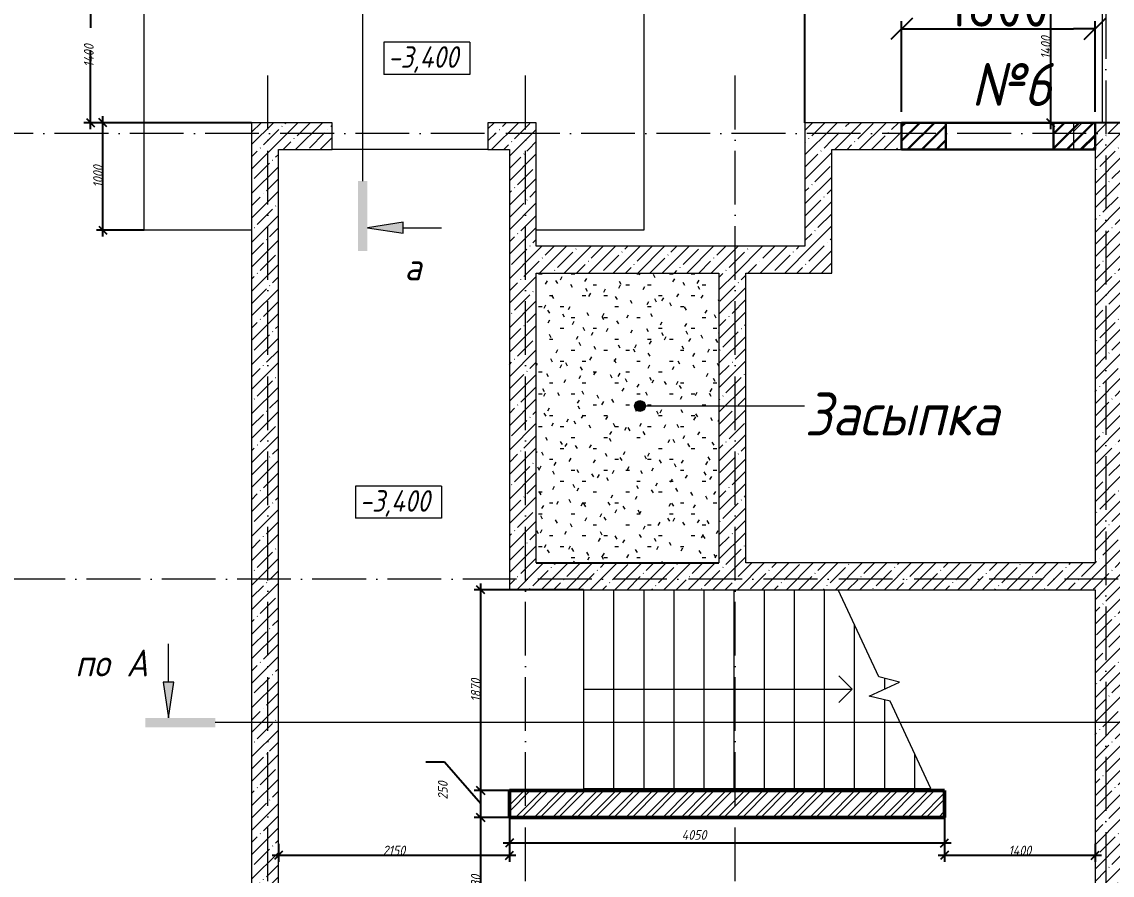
# Model space of a CAD drawing. Header units: millimetres. Extents: x -356862 to 418287, y 0 to 839748.
# Drawn here: x -271740 to -261591, y 458089 to 466036 of the extents above; entities that cross this region are included whole.
import ezdxf

# ---------------------------------------------------------------- set-up
doc = ezdxf.new("R2010")
doc.units = ezdxf.units.MM
doc.linetypes.add('200_ШТРИХ_ш1п0_6_', pattern=[160, 100, -60])
doc.linetypes.add('50_200_ШТРИХ_1Т_ш5_п1_п1_', pattern=[700, 500, -100, 0, -100])
for name, color, linetype, lineweight in [('0) Кирпич подвал', 20, 'Continuous', 30), ('A-____-____-DIMS', 7, 'Continuous', 9), ('A-____-NOTE-TEXT', 7, 'Continuous', 9), ('A-____-NOTE-TEXT-1', 7, 'Continuous', 5), ('A-DOOR-____-OTLN', 7, 'Continuous', 9), ('A-FLOR-____-MCUT', 7, 'Continuous', 25), ('A-FLOR-____-OTLN', 7, 'Continuous', 9), ('A-FLOR-____-PATT-1', 7, 'Continuous', 9), ('A-WALL-____-MCUT-1', 7, 'Continuous', 9), ('A-WALL-____-MCUT-2', 7, 'Continuous', 50), ('A-WALL-____-PATT-1', 7, 'Continuous', 9), ('G-____-____-DIMS', 7, 'Continuous', 9), ('G-____-____-TEXT', 7, 'Continuous', 9), ('S-GRID-____-OTLN-1', 7, '50_200_ШТРИХ_1Т_ш5_п1_п1_', 9), ('S-STRS-____-MBND', 7, 'Continuous', 9), ('S-STRS-____-OTLN-1', 7, 'Continuous', 9)]:
    doc.layers.add(name, color=color, linetype=linetype, lineweight=lineweight)
for name, color, linetype, lineweight, true_color in [('A-DETL-GENF-OTLN-4', 9, '200_ШТРИХ_ш1п0_6_', 9, 0x808080), ('A-DETL-GENF-OTLN-5', 7, 'Continuous', 5, 0xc0c0c0), ('A-DOOR-____-OTLN-1', 7, 'Continuous', 9, 0xffffff), ('A-WALL-____-PATT-2', 7, 'Continuous', 9, 0x787878)]:
    doc.layers.add(name, color=color, linetype=linetype, lineweight=lineweight, true_color=true_color)
doc.styles.add('ISOCPEUR_I', font='isocpeui.ttf', dxfattribs={"width": 0.9, "height": 2.5})
doc.styles.add('ISOCPEUR_I_2', font='isocpeui.ttf', dxfattribs={"width": 0.85, "height": 2.3})
doc.styles.add('ISOCPEUR_I_7', font='isocpeui.ttf', dxfattribs={"width": 0.9, "height": 90})
doc.styles.add('СПДС', font='isocpeur.ttf', dxfattribs={"width": 0.9})
doc.dimstyles.new('ISO-1_8_0_9К_СРЕДНИЙ_Кладочные', dxfattribs={"dimscale": 304.8, "dimtxt": 89.638306, "dimasz": 0.246063, "dimexe": 0.19685, "dimexo": 0, "dimgap": 0, "dimtad": 1, "dimdec": 3, "dimrnd": 0.001, "dimdsep": 46, "dimtxsty": 'ISOCPEUR_I_7', "dimblk1": 'OBLIQUE', "dimblk2": 'OBLIQUE', "dimsah": 1, "dimcen": 0.09, "dimdle": 0.19685, "dimazin": 0, "dimtfac": 1, "dimtdec": 4, "dimtix": 1, "dimtmove": 2, "dimatfit": 3, "dimfxl": 1, "dimtvp": 1, "dimtolj": 1, "dimtzin": 0, "dimarcsym": 2})
doc.dimstyles.new('ISO-1_8_0_9К_СРЕДНИЙ_Кладочные_1', dxfattribs={"dimscale": 304.8, "dimtxt": 89.638306, "dimasz": 0.246063, "dimexe": 0.19685, "dimexo": 0, "dimgap": 0, "dimtad": 1, "dimdec": 3, "dimrnd": 0.001, "dimdsep": 46, "dimtxsty": 'ISOCPEUR_I_7', "dimblk1": 'OBLIQUE', "dimblk2": 'OBLIQUE', "dimsah": 1, "dimcen": 0.09, "dimdle": 0.19685, "dimazin": 0, "dimtfac": 1, "dimtdec": 4, "dimtix": 1, "dimtmove": 0, "dimatfit": 3, "dimfxl": 1, "dimtvp": 1, "dimtolj": 1, "dimtzin": 0, "dimarcsym": 2})
doc.dimstyles.new('ISO-1_8_0_9К_СРЕДНИЙ_Кладочные_2', dxfattribs={"dimscale": 304.8, "dimtxt": 89.638306, "dimasz": 0.246063, "dimexe": 0.19685, "dimexo": 0, "dimgap": 0, "dimtad": 1, "dimdec": 3, "dimrnd": 0.001, "dimdsep": 46, "dimtxsty": 'ISOCPEUR_I_7', "dimblk1": 'OBLIQUE', "dimblk2": 'OBLIQUE', "dimsah": 1, "dimcen": 0.09, "dimdle": 0.19685, "dimazin": 0, "dimtfac": 1, "dimtdec": 4, "dimtix": 1, "dimtmove": 1, "dimatfit": 3, "dimfxl": 1, "dimtvp": 1, "dimtolj": 1, "dimtzin": 0, "dimarcsym": 2})
doc.dimstyles.new('Размера А3', dxfattribs={"dimtxt": 200, "dimasz": 100, "dimexe": 70, "dimexo": 100, "dimgap": 20, "dimtad": 1, "dimdec": 0, "dimrnd": 10, "dimzin": 0, "dimdsep": 46, "dimtxsty": 'СПДС', "dimblk": 'ARROWHEAD_6', "dimcen": 1, "dimclrd": 256, "dimclre": 256, "dimclrt": 256, "dimazin": 0, "dimtfac": 1, "dimtdec": 0, "dimtmove": 2, "dimatfit": 3, "dimfxl": 1, "dimtolj": 1, "dimtzin": 0, "dimarcsym": 0})
pattern_1 = [(45, (-350751.34, 459015.94), (-114.04925, 114.04925), []), (45, (-350637.3, 459015.94), (-114.04925, 114.04925), [201.612, -40.322, 3.353, -36.97])]

# ---------------------------------------------------------------- blocks, each defined once
blk = doc.blocks.new('Проем_Дверь_Прямоугольный - 1600х2200h_проемы без заполнения-26839830-АР1_Кладочный план подвала в осях 1-64_А-ГГ')
at = {"layer": 'A-DOOR-____-OTLN-1'}
for p, q in [((800, 125), (-800, 125)), ((800, -125), (-800, -125))]:
    blk.add_line(p, q, dxfattribs=at)
blk = doc.blocks.new('DET_L_Имитация разреза_ISO2-5 - Вправо-27489996-АР1_Кладочный план подвала в осях 1-64_А-ГГ')
at = {"layer": 'A-DETL-GENF-OTLN-5'}
blk.add_line((143, 0), (3897, 0), dxfattribs=at)
blk = doc.blocks.new('DET_L_Имитация разреза_ISO2-5 - Низ-28995336-АР1_Кладочный план подвала в осях 1-64_А-ГГ')
at = {"layer": 'A-DETL-GENF-OTLN-5'}
blk.add_line((143, 0), (8957, 0), dxfattribs=at)
blk = doc.blocks.new('Высотные отметки - 9_5х3_5_h_-17668430-АР1_Кладочный план подвала в осях 1-64_А-ГГ')
at = {"layer": 'G-____-____-DIMS'}
for p, q in [((-4, 3), (-4, 0)), ((4, 3), (-4, 3)), ((4, 3), (4, 0)), ((4, 0), (-4, 0))]:
    blk.add_line(p, q, dxfattribs=at)
blk = doc.blocks.new('_Oblique')
at = {"color": 0, "linetype": 'ByBlock', "lineweight": -2}
blk.add_line((-0.5, -0.5), (0.5, 0.5), dxfattribs=at)
blk = doc.blocks.new('*D8250')
at = {"layer": 'A-____-____-DIMS', "color": 0, "lineweight": -2, "transparency": 16777216}
for p, q in [((-266011, 467847), (-264391, 467847)), ((-265951, 467497), (-265951, 467907)), ((-264451, 465097), (-264451, 467907))]:
    blk.add_line(p, q, dxfattribs=at)
at = {"layer": 'Defpoints', "color": 0, "transparency": 16777216}
for p in [(-264451, 467847), (-265951, 467497), (-264451, 465097)]:
    blk.add_point(p, dxfattribs=at)
at = {"layer": 'A-____-____-DIMS', "color": 0, "lineweight": -2, "transparency": 16777216, "xscale": 75, "yscale": 75, "zscale": 75, "rotation": 180}
blk.add_blockref('_Oblique', (-265951, 467847), dxfattribs=at)
at = {"layer": 'A-____-____-DIMS', "color": 0, "lineweight": -2, "transparency": 16777216, "xscale": 75, "yscale": 75, "zscale": 75}
blk.add_blockref('_Oblique', (-264451, 467847), dxfattribs=at)
at = {"layer": 'A-____-____-DIMS', "color": 0, "transparency": 16777216, "insert": (-265201, 467892), "char_height": 90, "width": 504.73, "attachment_point": 5, "style": 'ISOCPEUR_I_7'}
blk.add_mtext('\\A1;1500', dxfattribs=at)
blk = doc.blocks.new('*D8251')
at = {"layer": 'A-____-____-DIMS', "color": 0, "lineweight": -2, "transparency": 16777216}
for p, q in [((-264511, 467847), (-261621, 467847)), ((-264451, 465097), (-264451, 467907)), ((-261681, 467497), (-261681, 467907))]:
    blk.add_line(p, q, dxfattribs=at)
at = {"layer": 'Defpoints', "color": 0, "transparency": 16777216}
for p in [(-261681, 467847), (-261681, 467497), (-264451, 465097)]:
    blk.add_point(p, dxfattribs=at)
at = {"layer": 'A-____-____-DIMS', "color": 0, "lineweight": -2, "transparency": 16777216, "xscale": 75, "yscale": 75, "zscale": 75, "rotation": 180}
blk.add_blockref('_Oblique', (-264451, 467847), dxfattribs=at)
at = {"layer": 'A-____-____-DIMS', "color": 0, "lineweight": -2, "transparency": 16777216, "xscale": 75, "yscale": 75, "zscale": 75}
blk.add_blockref('_Oblique', (-261681, 467847), dxfattribs=at)
at = {"layer": 'A-____-____-DIMS', "color": 0, "transparency": 16777216, "insert": (-263066, 467892), "char_height": 90, "width": 546.1, "attachment_point": 5, "style": 'ISOCPEUR_I_7'}
blk.add_mtext('\\A1;2770', dxfattribs=at)
blk = doc.blocks.new('*D8256')
at = {"layer": 'A-____-____-DIMS', "color": 0, "lineweight": -2, "transparency": 16777216}
for p, q in [((-270986, 464037), (-270986, 465157)), ((-269601, 465097), (-271046, 465097)), ((-270601, 464097), (-271046, 464097))]:
    blk.add_line(p, q, dxfattribs=at)
at = {"layer": 'Defpoints', "color": 0, "transparency": 16777216}
for p in [(-270986, 465097), (-269601, 465097), (-270601, 464097)]:
    blk.add_point(p, dxfattribs=at)
at = {"layer": 'A-____-____-DIMS', "color": 0, "lineweight": -2, "transparency": 16777216, "xscale": 75, "yscale": 75, "zscale": 75}
for p, rotation in [((-270986, 465097), 90), ((-270986, 464097), 270)]:
    blk.add_blockref('_Oblique', p, dxfattribs=dict(at, rotation=rotation))
at = {"layer": 'A-____-____-DIMS', "color": 0, "transparency": 16777216, "insert": (-271031, 464597), "char_height": 90, "width": 504.73, "attachment_point": 5, "rotation": 90, "style": 'ISOCPEUR_I_7'}
blk.add_mtext('\\A1;1000', dxfattribs=at)
blk = doc.blocks.new('*D8257')
at = {"layer": 'A-____-____-DIMS', "color": 0, "lineweight": -2, "transparency": 16777216}
for p, q in [((-271101, 466557), (-271101, 465980)), ((-269601, 466497), (-271161, 466497)), ((-271101, 465037), (-271101, 465772)), ((-269601, 465097), (-271161, 465097))]:
    blk.add_line(p, q, dxfattribs=at)
at = {"layer": 'Defpoints', "color": 0, "transparency": 16777216}
for p in [(-271101, 466497), (-269601, 466497), (-269601, 465097)]:
    blk.add_point(p, dxfattribs=at)
at = {"layer": 'A-____-____-DIMS', "color": 0, "lineweight": -2, "transparency": 16777216, "xscale": 75, "yscale": 75, "zscale": 75}
for p, rotation in [((-271101, 466497), 90), ((-271101, 465097), 270)]:
    blk.add_blockref('_Oblique', p, dxfattribs=dict(at, rotation=rotation))
at = {"layer": 'A-____-____-DIMS', "color": 0, "transparency": 16777216, "insert": (-271161, 465615), "char_height": 90, "width": 521.28, "attachment_point": 1, "rotation": 90, "line_spacing_factor": 1.149209, "style": 'ISOCPEUR_I_7'}
blk.add_mtext('\\A1;1400', dxfattribs=at)
blk = doc.blocks.new('*D8260')
at = {"layer": 'A-____-____-DIMS', "color": 0, "lineweight": -2, "transparency": 16777216}
for p, q in [((-262165, 466557), (-262165, 465037)), ((-260681, 466497), (-262225, 466497)), ((-261501, 465097), (-262225, 465097))]:
    blk.add_line(p, q, dxfattribs=at)
at = {"layer": 'Defpoints', "color": 0, "transparency": 16777216}
for p in [(-260681, 466497), (-262165, 465097), (-261501, 465097)]:
    blk.add_point(p, dxfattribs=at)
at = {"layer": 'A-____-____-DIMS', "color": 0, "lineweight": -2, "transparency": 16777216, "xscale": 75, "yscale": 75, "zscale": 75}
for p, rotation in [((-262165, 466497), 90), ((-262165, 465097), 270)]:
    blk.add_blockref('_Oblique', p, dxfattribs=dict(at, rotation=rotation))
at = {"layer": 'A-____-____-DIMS', "color": 0, "transparency": 16777216, "insert": (-262210, 465797), "char_height": 90, "width": 521.28, "attachment_point": 5, "rotation": 90, "style": 'ISOCPEUR_I_7'}
blk.add_mtext('\\A1;1400', dxfattribs=at)
blk = doc.blocks.new('*D8157')
at = {"layer": 'A-____-____-DIMS', "color": 0, "lineweight": -2, "transparency": 16777216}
for p, q in [((-267201, 458627), (-267201, 458214)), ((-269351, 458380), (-269351, 458214)), ((-269411, 458274), (-267141, 458274))]:
    blk.add_line(p, q, dxfattribs=at)
at = {"layer": 'Defpoints', "color": 0, "transparency": 16777216}
for p in [(-267201, 458627), (-269351, 458380), (-267201, 458274)]:
    blk.add_point(p, dxfattribs=at)
at = {"layer": 'A-____-____-DIMS', "color": 0, "lineweight": -2, "transparency": 16777216, "xscale": 75, "yscale": 75, "zscale": 75, "rotation": 180}
blk.add_blockref('_Oblique', (-269351, 458274), dxfattribs=at)
at = {"layer": 'A-____-____-DIMS', "color": 0, "lineweight": -2, "transparency": 16777216, "xscale": 75, "yscale": 75, "zscale": 75}
blk.add_blockref('_Oblique', (-267201, 458274), dxfattribs=at)
at = {"layer": 'A-____-____-DIMS', "color": 0, "transparency": 16777216, "insert": (-268276, 458319), "char_height": 90, "width": 504.73, "attachment_point": 5, "style": 'ISOCPEUR_I_7'}
blk.add_mtext('\\A1;2150', dxfattribs=at)
blk = doc.blocks.new('*D8158')
at = {"layer": 'A-____-____-DIMS', "color": 0, "lineweight": -2, "transparency": 16777216}
for p, q in [((-267201, 458627), (-267201, 458329)), ((-263151, 458627), (-263151, 458329)), ((-267261, 458389), (-263091, 458389))]:
    blk.add_line(p, q, dxfattribs=at)
at = {"layer": 'Defpoints', "color": 0, "transparency": 16777216}
for p in [(-267201, 458627), (-263151, 458627), (-263151, 458389)]:
    blk.add_point(p, dxfattribs=at)
at = {"layer": 'A-____-____-DIMS', "color": 0, "lineweight": -2, "transparency": 16777216, "xscale": 75, "yscale": 75, "zscale": 75, "rotation": 180}
blk.add_blockref('_Oblique', (-267201, 458389), dxfattribs=at)
at = {"layer": 'A-____-____-DIMS', "color": 0, "lineweight": -2, "transparency": 16777216, "xscale": 75, "yscale": 75, "zscale": 75}
blk.add_blockref('_Oblique', (-263151, 458389), dxfattribs=at)
at = {"layer": 'A-____-____-DIMS', "color": 0, "transparency": 16777216, "insert": (-265598, 458509), "char_height": 90, "width": 562.65, "attachment_point": 1, "line_spacing_factor": 1.149209, "style": 'ISOCPEUR_I_7'}
blk.add_mtext('\\A1;4050', dxfattribs=at)
blk = doc.blocks.new('*D8159')
at = {"layer": 'A-____-____-DIMS', "color": 0, "lineweight": -2, "transparency": 16777216}
for p, q in [((-263151, 458627), (-263151, 458214)), ((-261751, 458380), (-261751, 458214)), ((-263211, 458274), (-261691, 458274))]:
    blk.add_line(p, q, dxfattribs=at)
at = {"layer": 'Defpoints', "color": 0, "transparency": 16777216}
for p in [(-263151, 458627), (-261751, 458380), (-261751, 458274)]:
    blk.add_point(p, dxfattribs=at)
at = {"layer": 'A-____-____-DIMS', "color": 0, "lineweight": -2, "transparency": 16777216, "xscale": 75, "yscale": 75, "zscale": 75, "rotation": 180}
blk.add_blockref('_Oblique', (-263151, 458274), dxfattribs=at)
at = {"layer": 'A-____-____-DIMS', "color": 0, "lineweight": -2, "transparency": 16777216, "xscale": 75, "yscale": 75, "zscale": 75}
blk.add_blockref('_Oblique', (-261751, 458274), dxfattribs=at)
at = {"layer": 'A-____-____-DIMS', "color": 0, "transparency": 16777216, "insert": (-262451, 458319), "char_height": 90, "width": 521.28, "attachment_point": 5, "style": 'ISOCPEUR_I_7'}
blk.add_mtext('\\A1;1400', dxfattribs=at)
blk = doc.blocks.new('*D8160')
at = {"layer": 'A-____-____-DIMS', "color": 0, "lineweight": -2, "transparency": 16777216}
for p, q in [((-267201, 458627), (-267529, 458627)), ((-267469, 457287), (-267469, 458687)), ((-267576, 457347), (-267409, 457347))]:
    blk.add_line(p, q, dxfattribs=at)
at = {"layer": 'Defpoints', "color": 0, "transparency": 16777216}
for p in [(-267469, 458627), (-267201, 458627), (-267576, 457347)]:
    blk.add_point(p, dxfattribs=at)
at = {"layer": 'A-____-____-DIMS', "color": 0, "lineweight": -2, "transparency": 16777216, "xscale": 75, "yscale": 75, "zscale": 75}
for p, rotation in [((-267469, 458627), 90), ((-267469, 457347), 270)]:
    blk.add_blockref('_Oblique', p, dxfattribs=dict(at, rotation=rotation))
at = {"layer": 'A-____-____-DIMS', "color": 0, "transparency": 16777216, "insert": (-267514, 457987), "char_height": 90, "width": 504.73, "attachment_point": 5, "rotation": 90, "style": 'ISOCPEUR_I_7'}
blk.add_mtext('\\A1;1280', dxfattribs=at)
blk = doc.blocks.new('*D8161')
at = {"layer": 'A-____-____-DIMS', "color": 0, "lineweight": -2, "transparency": 16777216}
for p, q in [((-267806, 459143), (-267978, 459143)), ((-267469, 458752), (-267806, 459143)), ((-267469, 458567), (-267469, 458937)), ((-267201, 458877), (-267529, 458877)), ((-267201, 458627), (-267529, 458627))]:
    blk.add_line(p, q, dxfattribs=at)
at = {"layer": 'Defpoints', "color": 0, "transparency": 16777216}
for p in [(-267469, 458877), (-267201, 458877), (-267201, 458627)]:
    blk.add_point(p, dxfattribs=at)
at = {"layer": 'A-____-____-DIMS', "color": 0, "lineweight": -2, "transparency": 16777216, "xscale": 75, "yscale": 75, "zscale": 75}
for p, rotation in [((-267469, 458877), 90), ((-267469, 458627), 270)]:
    blk.add_blockref('_Oblique', p, dxfattribs=dict(at, rotation=rotation))
at = {"layer": 'A-____-____-DIMS', "color": 0, "transparency": 16777216, "insert": (-267866, 458793), "char_height": 90, "width": 409.58, "attachment_point": 1, "rotation": 90, "line_spacing_factor": 1.149209, "style": 'ISOCPEUR_I_7'}
blk.add_mtext('\\A1;250', dxfattribs=at)
blk = doc.blocks.new('*D8162')
at = {"layer": 'A-____-____-DIMS', "color": 0, "lineweight": -2, "transparency": 16777216}
for p, q in [((-266511, 460747), (-267529, 460747)), ((-267469, 458817), (-267469, 460807)), ((-267201, 458877), (-267529, 458877))]:
    blk.add_line(p, q, dxfattribs=at)
at = {"layer": 'Defpoints', "color": 0, "transparency": 16777216}
for p in [(-267469, 460747), (-266511, 460747), (-267201, 458877)]:
    blk.add_point(p, dxfattribs=at)
at = {"layer": 'A-____-____-DIMS', "color": 0, "lineweight": -2, "transparency": 16777216, "xscale": 75, "yscale": 75, "zscale": 75}
for p, rotation in [((-267469, 460747), 90), ((-267469, 458877), 270)]:
    blk.add_blockref('_Oblique', p, dxfattribs=dict(at, rotation=rotation))
at = {"layer": 'A-____-____-DIMS', "color": 0, "transparency": 16777216, "insert": (-267515, 459812), "char_height": 90, "width": 504.73, "attachment_point": 5, "rotation": 90, "style": 'ISOCPEUR_I_7'}
blk.add_mtext('\\A1;1870', dxfattribs=at)
blk = doc.blocks.new('ARROWHEAD_6')
at = {"color": 0, "linetype": 'Continuous'}
for p, q in [((0, 0), (-1, 0)), ((-0.5, -0.5), (0.5, 0.5))]:
    blk.add_line(p, q, dxfattribs=at)
blk = doc.blocks.new('*D8505')
at = {"lineweight": -2, "transparency": 16777216}
for p, q in [((-263551, 465197), (-263551, 466041)), ((-261751, 465197), (-261751, 466041)), ((-263351, 465971), (-261951, 465971))]:
    blk.add_line(p, q, dxfattribs=at)
at = {"layer": 'Defpoints', "color": 0, "transparency": 16777216}
for p in [(-261751, 465971), (-263551, 465097), (-261751, 465097)]:
    blk.add_point(p, dxfattribs=at)
at = {"lineweight": -2, "transparency": 16777216, "xscale": 200, "yscale": 200, "zscale": 200, "rotation": 180}
blk.add_blockref('ARROWHEAD_6', (-263551, 465971), dxfattribs=at)
at = {"lineweight": -2, "transparency": 16777216, "xscale": 200, "yscale": 200, "zscale": 200}
blk.add_blockref('ARROWHEAD_6', (-261751, 465971), dxfattribs=at)
at = {"lineweight": 25, "transparency": 16777216, "insert": (-262651, 466191), "char_height": 400, "attachment_point": 5, "style": 'СПДС'}
blk.add_mtext('\\A1;1800', dxfattribs=at)

msp = doc.modelspace()

# ---------------------------------------------------------------- hatches: boundary and pattern name
at = {"layer": '0) Кирпич подвал', "lineweight": 30}
h = msp.add_hatch(dxfattribs=at)
h.set_pattern_fill('ANSI31', color=256, scale=30)
h.paths.add_polyline_path([(-263138.6154, 465096.983), (-263551.3432, 465096.983), (-263551.3432, 464846.983), (-263138.6154, 464846.983)])
h = msp.add_hatch(dxfattribs=at)
h.set_pattern_fill('ANSI31', color=256, scale=30)
h.paths.add_polyline_path([(-261751.3432, 465096.983), (-262138.6154, 465096.983), (-262138.6154, 464846.983), (-261751.3432, 464846.983)])
at = {"layer": 'A-____-NOTE-TEXT-1'}
for points in [[(-268522.5476, 463903.2689), (-268522.5476, 464553.2689), (-268609.2842, 464553.2689), (-268609.2842, 463903.2689)], [(-268188.9062, 464069.1169), (-268188.9062, 464169.1169), (-268522.5476, 464119.1169)], [(-270373.3753, 459553.2437), (-270323.3753, 459886.8852), (-270423.3753, 459886.8852), (-270402.9768, 459750.7694)], [(-269939.2234, 459466.5072), (-269939.2234, 459553.2437), (-270589.2234, 459553.2437), (-270589.2234, 459466.5072), (-270323.3753, 459466.5072)]]:
    msp.add_hatch(color=256, dxfattribs=at).paths.add_polyline_path(points, flags=0)
at = {"layer": 'A-FLOR-____-PATT-1'}
h = msp.add_hatch(dxfattribs=at)
h.set_pattern_fill('FP_166', color=256, style=0, pattern_type=2)
h.set_pattern_definition([(0, (-350751.34, 459015.94), (406.4, 101.6), [33.528, -271.272, 33.528, -271.272, -1625.6]), (0, (-350751.34, 459015.94), (406.4, 101.6), [-609.6, 33.528, -576.072, 33.528, -271.272, -711.2]), (0, (-350751.34, 459015.94), (406.4, 101.6), [-1524, 33.528, -169.672, 33.528, -474.472]), (120, (-350598.94, 459066.74), (-291.18818, 301.15272), [33.528, -271.272, 33.528, -271.272, -1625.6]), (120, (-350598.94, 459066.74), (-291.18818, 301.15272), [-609.6, 33.528, -576.072, 33.528, -271.272, -711.2]), (120, (-350598.94, 459066.74), (-291.18818, 301.15272), [-1524, 33.528, -169.672, 33.528, -474.472]), (240, (-350548.14, 459269.94), (-115.21182, -402.75272), [33.528, -271.272, 33.528, -271.272, -1625.6]), (240, (-350548.14, 459269.94), (-115.21182, -402.75272), [-609.6, 33.528, -576.072, 33.528, -271.272, -711.2]), (240, (-350548.14, 459269.94), (-115.21182, -402.75272), [-1524, 33.528, -169.672, 33.528, -474.472])])
h.paths.add_polyline_path([(-266951.3432, 460997.3304), (-265251.3432, 460997.3304), (-265251.3432, 463696.983), (-266951.3432, 463696.983)], flags=0)
at = {"layer": 'A-WALL-____-PATT-1'}
h = msp.add_hatch(dxfattribs=at)
h.set_pattern_fill('FP_1', color=256, style=0, pattern_type=2)
h.set_pattern_definition(pattern_1)
h.paths.add_polyline_path([(-269601.3432, 457596.983), (-269351.3432, 457596.983), (-269351.3432, 465096.983), (-269601.3432, 465096.983), (-269601.3432, 459750.7694)], flags=0)
h = msp.add_hatch(dxfattribs=at)
h.set_pattern_fill('FP_1', color=256, style=0, pattern_type=2)
h.set_pattern_definition(pattern_1)
h.paths.add_polyline_path([(-266951.3432, 464846.983), (-266951.3432, 465096.983), (-267401.3432, 465096.983), (-267401.3432, 464846.983), (-267201.3432, 464846.983)], flags=0)
h.paths.add_polyline_path([(-269351.3432, 464846.983), (-268851.3432, 464846.983), (-268851.3432, 465096.983), (-269351.3432, 465096.983)], flags=0)
h = msp.add_hatch(dxfattribs=at)
h.set_pattern_fill('FP_1', color=256, style=0, pattern_type=2)
h.set_pattern_definition(pattern_1)
h.paths.add_polyline_path([(-264201.3432, 463946.983), (-264201.3432, 465096.983), (-264451.3432, 465096.983), (-264451.3432, 463946.983)], flags=0)
h = msp.add_hatch(dxfattribs=at)
h.set_pattern_fill('FP_1', color=256, style=0, pattern_type=2)
h.set_pattern_definition(pattern_1)
h.paths.add_polyline_path([(-261751.3432, 464846.983), (-261751.3432, 465096.983), (-261951.3432, 465096.983), (-261951.3432, 464846.983)], flags=0)
h.paths.add_polyline_path([(-263551.3432, 464846.983), (-263551.3432, 465096.983), (-264201.3432, 465096.983), (-264201.3432, 464846.983)], flags=0)
h = msp.add_hatch(dxfattribs=at)
h.set_pattern_fill('FP_1', color=256, style=0, pattern_type=2)
h.set_pattern_definition(pattern_1)
h.paths.add_polyline_path([(-261501.3432, 460746.983), (-261501.3432, 465096.983), (-261751.3432, 465096.983), (-261751.3432, 460746.983)], flags=0)
h = msp.add_hatch(dxfattribs=at)
h.set_pattern_fill('FP_1', color=256, style=0, pattern_type=2)
h.set_pattern_definition(pattern_1)
h.paths.add_polyline_path([(-266951.3432, 460746.983), (-266951.3432, 464846.983), (-267201.3432, 464846.983), (-267201.3432, 460746.983)], flags=0)
h = msp.add_hatch(dxfattribs=at)
h.set_pattern_fill('FP_1', color=256, style=0, pattern_type=2)
h.set_pattern_definition(pattern_1)
h.paths.add_polyline_path([(-264201.3432, 463696.983), (-264201.3432, 463946.983), (-266951.3432, 463946.983), (-266951.3432, 463696.983), (-265001.3432, 463696.983)], flags=0)
h = msp.add_hatch(dxfattribs=at)
h.set_pattern_fill('FP_1', color=256, style=0, pattern_type=2)
h.set_pattern_definition(pattern_1)
h.paths.add_polyline_path([(-265001.3432, 460996.983), (-265001.3432, 463696.983), (-265251.3432, 463696.983), (-265251.3432, 460996.983)], flags=0)
h = msp.add_hatch(dxfattribs=at)
h.set_pattern_fill('FP_1', color=256, style=0, pattern_type=2)
h.set_pattern_definition(pattern_1)
h.paths.add_polyline_path([(-261751.3432, 460746.983), (-261751.3432, 460996.983), (-266951.3432, 460996.983), (-266951.3432, 460746.983), (-262391.5497, 460746.983)], flags=0)
h = msp.add_hatch(dxfattribs=at)
h.set_pattern_fill('FP_1', color=256, style=0, pattern_type=2)
h.set_pattern_definition(pattern_1)
h.paths.add_polyline_path([(-261501.3432, 457596.983), (-261501.3432, 460746.983), (-261751.3432, 460746.983), (-261751.3432, 457596.983)], flags=0)
at = {"layer": 'A-WALL-____-PATT-2'}
h = msp.add_hatch(dxfattribs=at)
h.set_pattern_fill('FP_5', color=256, style=0, pattern_type=2)
h.set_pattern_definition([(45, (-350751.34, 459015.94), (-85.53659, 85.53659), []), (45, (-350694.32, 459015.94), (-85.53659, 85.53659), [])])
h.paths.add_polyline_path([(-263151.3432, 458626.983), (-263151.3432, 458876.983), (-267201.3432, 458876.983), (-267201.3432, 458626.983), (-265926.5562, 458626.983)], flags=0)
at = {"layer": 'G-____-____-TEXT'}
h = msp.add_hatch(color=256, dxfattribs=at)
edge = h.paths.add_edge_path(flags=0)
edge.add_arc((-265986.4225, 462458.7836), 50, 0, 360)

# ---------------------------------------------------------------- linework, layer by layer
at = {"layer": '0) Кирпич подвал', "lineweight": 30}
for points in [[(-261751.3432, 465096.983), (-263551.3432, 465096.983), (-263551.3432, 464846.983), (-261751.3432, 464846.983)], [(-262138.6154, 465096.983), (-263138.6154, 465096.983), (-263138.6154, 464846.983), (-262138.6154, 464846.983)]]:
    msp.add_lwpolyline(points, close=True, dxfattribs=at)
at = {"layer": 'A-____-NOTE-TEXT'}
for p, q in [((-268188.9062, 464169.1169), (-268522.5476, 464119.1169)), ((-268522.5476, 464119.1169), (-268188.9062, 464069.1169)), ((-268188.9062, 464069.1169), (-268188.9062, 464169.1169)), ((-268188.9062, 464119.1169), (-267832.6562, 464119.1169)), ((-270373.3753, 459886.8852), (-270373.3753, 460243.1352)), ((-270323.3753, 459886.8852), (-270423.3753, 459886.8852)), ((-270423.3753, 459886.8852), (-270373.3753, 459553.2437)), ((-270373.3753, 459553.2437), (-270323.3753, 459886.8852))]:
    msp.add_line(p, q, dxfattribs=at)
at = {"layer": 'A-FLOR-____-MCUT'}
msp.add_line((-266951.3432, 460997.3304), (-265251.3432, 460997.3304), dxfattribs=at)
at = {"layer": 'A-FLOR-____-OTLN'}
for p, q in [((-270601.3432, 464096.983), (-270601.3432, 467496.983)), ((-265951.3432, 467496.983), (-265951.3432, 464096.983)), ((-261681.3432, 465096.983), (-261681.3432, 467496.983)), ((-267401.3432, 464846.983), (-268851.3432, 464846.983)), ((-267401.3432, 464846.983), (-268851.3432, 464846.983)), ((-269601.3432, 464096.983), (-270601.3432, 464096.983)), ((-265951.3432, 464096.983), (-266951.3432, 464096.983))]:
    msp.add_line(p, q, dxfattribs=at)
at = {"layer": 'A-WALL-____-MCUT-1'}
for p, q in [((-269601.3432, 465096.983), (-269601.3432, 457596.983)), ((-268851.3432, 465096.983), (-269601.3432, 465096.983)), ((-268851.3432, 464846.983), (-268851.3432, 465096.983)), ((-266951.3432, 465096.983), (-267401.3432, 465096.983)), ((-267401.3432, 465096.983), (-267401.3432, 464846.983)), ((-266951.3432, 463946.983), (-266951.3432, 465096.983)), ((-263551.3432, 465096.983), (-264451.3432, 465096.983)), ((-264451.3432, 465096.983), (-264451.3432, 463946.983)), ((-263551.3432, 464846.983), (-263551.3432, 465096.983)), ((-261501.3432, 465096.983), (-261951.3432, 465096.983)), ((-261951.3432, 465096.983), (-261951.3432, 464846.983)), ((-269351.3432, 457596.983), (-269351.3432, 464846.983)), ((-269351.3432, 464846.983), (-268851.3432, 464846.983)), ((-267401.3432, 464846.983), (-267201.3432, 464846.983)), ((-267201.3432, 464846.983), (-267201.3432, 460746.983)), ((-264201.3432, 464846.983), (-263551.3432, 464846.983)), ((-264201.3432, 463696.983), (-264201.3432, 464846.983)), ((-261951.3432, 464846.983), (-261751.3432, 464846.983)), ((-261751.3432, 464846.983), (-261751.3432, 460996.983)), ((-264451.3432, 463946.983), (-266951.3432, 463946.983)), ((-266951.3432, 460996.983), (-266951.3432, 463696.983)), ((-266951.3432, 463696.983), (-265251.3432, 463696.983)), ((-265251.3432, 463696.983), (-265251.3432, 460996.983)), ((-265001.3432, 460996.983), (-265001.3432, 463696.983)), ((-265001.3432, 463696.983), (-264201.3432, 463696.983)), ((-265251.3432, 460996.983), (-266951.3432, 460996.983)), ((-261751.3432, 460996.983), (-265001.3432, 460996.983)), ((-267201.3432, 460746.983), (-261751.3432, 460746.983)), ((-261751.3432, 460746.983), (-261751.3432, 457596.983))]:
    msp.add_line(p, q, dxfattribs=at)
at = {"layer": 'A-WALL-____-MCUT-2'}
for p, q in [((-263151.3432, 458876.983), (-267201.3432, 458876.983)), ((-267201.3432, 458876.983), (-267201.3432, 458626.983)), ((-263151.3432, 458626.983), (-263151.3432, 458876.983)), ((-267201.3432, 458626.983), (-263151.3432, 458626.983))]:
    msp.add_line(p, q, dxfattribs=at)
at = {"layer": 'G-____-____-TEXT'}
msp.add_line((-265986.4225, 462458.7836), (-264453.6027, 462458.7836), dxfattribs=at)
msp.add_circle((-265986.4225, 462458.7836), 50, dxfattribs=at)
at = {"layer": 'S-GRID-____-OTLN-1'}
for p, q in [((-261651.3432, 508896.9006), (-261651.3432, 454533.3346)), ((-269451.3432, 454533.3346), (-269451.3432, 465550.9569)), ((-267051.3432, 454533.3346), (-267051.3432, 465550.9569)), ((-265101.3432, 454533.3346), (-265101.3432, 465550.9569)), ((-260432.5559, 464996.983), (-355420.1134, 464996.983)), ((-246832.7496, 460846.983), (-355420.1134, 460846.983))]:
    msp.add_line(p, q, dxfattribs=at)
at = {"layer": 'S-STRS-____-MBND'}
for p, q in [((-263764.1705, 459935.2714), (-264142.6778, 460746.983)), ((-263569.7326, 459888.0171), (-263764.1705, 459935.2714)), ((-263852.9538, 459755.9489), (-263569.7326, 459888.0171)), ((-263658.516, 459708.6945), (-263852.9538, 459755.9489)), ((-263280.0087, 458896.983), (-263658.516, 459708.6945))]:
    msp.add_line(p, q, dxfattribs=at)
at = {"layer": 'S-STRS-____-OTLN-1'}
for p, q in [((-266511.3432, 460746.983), (-266511.3432, 458896.983)), ((-266511.3432, 460746.983), (-266511.3432, 458896.983)), ((-266231.3432, 460746.983), (-266231.3432, 458896.983)), ((-266231.3432, 460746.983), (-266231.3432, 458896.983)), ((-265951.3432, 460746.983), (-265951.3432, 458896.983)), ((-265951.3432, 460746.983), (-265951.3432, 458896.983)), ((-265671.3432, 460746.983), (-265671.3432, 458896.983)), ((-265671.3432, 460746.983), (-265671.3432, 458896.983)), ((-265391.3432, 460746.983), (-265391.3432, 458896.983)), ((-265391.3432, 460746.983), (-265391.3432, 458896.983)), ((-265111.3432, 460746.983), (-265111.3432, 458896.983)), ((-265111.3432, 460746.983), (-265111.3432, 458896.983)), ((-264831.3432, 460746.983), (-264831.3432, 458896.983)), ((-264831.3432, 460746.983), (-264831.3432, 458896.983)), ((-264551.3432, 460746.983), (-264551.3432, 458896.983)), ((-264551.3432, 460746.983), (-264551.3432, 458896.983)), ((-264271.3432, 460746.983), (-264271.3432, 458896.983)), ((-264271.3432, 460746.983), (-264271.3432, 458896.983)), ((-263991.3432, 460422.4449), (-263991.3432, 458896.983)), ((-263991.3432, 460422.4449), (-263991.3432, 458896.983)), ((-264011.3432, 459821.983), (-264136.3432, 459946.983)), ((-263711.3432, 459922.4328), (-263711.3432, 459821.983)), ((-263711.3432, 459922.4328), (-263711.3432, 459821.983)), ((-266511.3432, 459821.983), (-266231.3432, 459821.983)), ((-266231.3432, 459821.983), (-265951.3432, 459821.983)), ((-265951.3432, 459821.983), (-265671.3432, 459821.983)), ((-265671.3432, 459821.983), (-265391.3432, 459821.983)), ((-265391.3432, 459821.983), (-265111.3432, 459821.983)), ((-265111.3432, 459821.983), (-264831.3432, 459821.983)), ((-264831.3432, 459821.983), (-264551.3432, 459821.983)), ((-264551.3432, 459821.983), (-264271.3432, 459821.983)), ((-264271.3432, 459821.983), (-264011.3432, 459821.983)), ((-264011.3432, 459821.983), (-264136.3432, 459696.983)), ((-263711.3432, 459721.5331), (-263711.3432, 458896.983)), ((-263711.3432, 459721.5331), (-263711.3432, 458896.983)), ((-263431.3432, 459221.521), (-263431.3432, 458896.983)), ((-263431.3432, 459221.521), (-263431.3432, 458896.983)), ((-266511.3432, 458896.983), (-266231.3432, 458896.983)), ((-266231.3432, 458896.983), (-265951.3432, 458896.983)), ((-265951.3432, 458896.983), (-265671.3432, 458896.983)), ((-265671.3432, 458896.983), (-265391.3432, 458896.983)), ((-265391.3432, 458896.983), (-265111.3432, 458896.983)), ((-265111.3432, 458896.983), (-264831.3432, 458896.983)), ((-264831.3432, 458896.983), (-264551.3432, 458896.983)), ((-264551.3432, 458896.983), (-264271.3432, 458896.983)), ((-264271.3432, 458896.983), (-263991.3432, 458896.983)), ((-263991.3432, 458896.983), (-263711.3432, 458896.983)), ((-263711.3432, 458896.983), (-263431.3432, 458896.983)), ((-263431.3432, 458896.983), (-263280.0087, 458896.983))]:
    msp.add_line(p, q, dxfattribs=at)

# ---------------------------------------------------------------- block references
at = {"layer": 'A-DETL-GENF-OTLN-4'}
for name, p, rotation in [('DET_L_Имитация разреза_ISO2-5 - Вправо-27489996-АР1_Кладочный план подвала в осях 1-64_А-ГГ', (-268565.9159, 464410.1752), 89.99999999999994), ('DET_L_Имитация разреза_ISO2-5 - Низ-28995336-АР1_Кладочный план подвала в осях 1-64_А-ГГ', (-260982.317, 459509.8755), 180)]:
    msp.add_blockref(name, p, dxfattribs=dict(at, rotation=rotation))
at = {"layer": 'A-DOOR-____-OTLN', "rotation": 180}
msp.add_blockref('Проем_Дверь_Прямоугольный - 1600х2200h_проемы без заполнения-26839830-АР1_Кладочный план подвала в осях 1-64_А-ГГ', (-262751.3432, 464971.983), dxfattribs=at)
at = {"layer": 'G-____-____-DIMS', "xscale": 99.99999999999993, "yscale": 99.99999999999993, "zscale": 99.99999999999993}
for p in [(-267969.5144, 465547.0384), (-268235.0149, 461413.2858)]:
    msp.add_blockref('Высотные отметки - 9_5х3_5_h_-17668430-АР1_Кладочный план подвала в осях 1-64_А-ГГ', p, dxfattribs=at)

# ---------------------------------------------------------------- texts
at = {"layer": 'A-____-NOTE-TEXT', "char_height": 250, "attachment_point": 1, "style": 'ISOCPEUR_I'}
for s, insert, width in [('\\fISOCPEUR|b0|i1|c204|p34|;\\W.9;а', (-268178.2944, 463879.4154), 223.670813), ('\\fISOCPEUR|b0|i1|c204|p34|;\\W.9;А', (-270766.7338, 460189.6731), 252.531563), ('по', (-271242.9838, 460189.6731), 404.0505)]:
    msp.add_mtext(s, dxfattribs=dict(at, insert=insert, width=width))
at = {"layer": 'G-____-____-DIMS', "char_height": 200, "width": 865.279833, "attachment_point": 1, "line_spacing_factor": 1.149209, "style": 'ISOCPEUR_I_2'}
for insert in [(-268330.0476, 465808.3295), (-268595.5481, 461674.5769)]:
    msp.add_mtext('-3,400', dxfattribs=dict(at, insert=insert))
at = {"layer": 'G-____-____-TEXT', "char_height": 400, "attachment_point": 1, "style": 'ISOCPEUR_I'}
for s, insert, width in [('№6', (-262901.9287, 465652.1732), 2763.416813), ('Засыпка', (-264453.6027, 462583.7836), 1464.683063)]:
    msp.add_mtext(s, dxfattribs=dict(at, insert=insert, width=width))

# ---------------------------------------------------------------- dimensions: what is measured, and where the dimension line sits
at = {"lineweight": 25}
dim = msp.add_linear_dim(base=(-261751.3432, 465971.2914), p1=(-263551.3432, 465096.983), p2=(-261751.3432, 465096.983), dimstyle='Размера А3', override={"dimtxt": 400, "dimasz": 200}, dxfattribs=at)
dim.commit()
dim.dimension.update_dxf_attribs({"geometry": '*D8505', "text_midpoint": (-262651.3432, 466191.2914)})
at = {"layer": 'A-____-____-DIMS'}
for base, p1, p2, override, picture, middle in [((-264451.3432, 467846.7753), (-265951.3432, 467496.983), (-264451.3432, 465096.983), {"dimtxt": 400, "dimpost": '<>', "dimfxl": 2830.19434}, '*D8250', (-265201.3432, 467891.7753)), ((-261681.3432, 467846.7753), (-264451.3432, 465096.983), (-261681.3432, 467496.983), {"dimtxt": 400, "dimpost": '<>', "dimfxl": 3665.092086}, '*D8251', (-263066.3432, 467892.3548)), ((-267201.3432, 458273.8087), (-269351.3432, 458379.8747), (-267201.3432, 458626.983), {"dimtxt": 400, "dimpost": '<>', "dimfxl": 2164.153991}, '*D8157', (-268276.3432, 458318.8087)), ((-261751.3432, 458273.8087), (-263151.3432, 458626.983), (-261751.3432, 458379.8747), {"dimtxt": 400, "dimpost": '<>', "dimfxl": 1421.640776}, '*D8159', (-262451.3432, 458318.8087))]:
    dim = msp.add_linear_dim(base=base, p1=p1, p2=p2, dimstyle='ISO-1_8_0_9К_СРЕДНИЙ_Кладочные', override=override, dxfattribs=at)
    dim.commit()
    dim.dimension.update_dxf_attribs({"geometry": picture, "text_midpoint": middle})
for base, p1, p2, dimstyle, override, picture, middle in [((-271100.7514, 466496.983), (-269601.3432, 465096.983), (-269601.3432, 466496.983), 'ISO-1_8_0_9К_СРЕДНИЙ_Кладочные_1', {"dimtxt": 400, "dimpost": '<>', "dimfxl": 1400}, '*D8257', (-271100.7514, 465875.9441)), ((-267469.4578, 458876.983), (-267201.3432, 458626.983), (-267201.3432, 458876.983), 'ISO-1_8_0_9К_СРЕДНИЙ_Кладочные_2', {"dimtxt": 400, "dimpost": '<>', "dimfxl": 250}, '*D8161', (-267805.6386, 459142.6736))]:
    dim = msp.add_linear_dim(base=base, p1=p1, p2=p2, angle=90, dimstyle=dimstyle, override=override, dxfattribs=at)
    dim.commit()
    dim.dimension.update_dxf_attribs({"geometry": picture, "text_midpoint": middle, "dimtype": 160, "text_rotation": 90})
for base, p1, p2, override, picture, middle in [((-262164.5403, 465096.983), (-260681.3432, 466496.983), (-261501.3432, 465096.983), {"dimtxt": 400, "dimpost": '<>', "dimfxl": 1622.467257}, '*D8260', (-262209.5403, 465796.983)), ((-270985.5894, 465096.983), (-270601.3432, 464096.983), (-269601.3432, 465096.983), {"dimtxt": 400, "dimpost": '<>', "dimfxl": 1414.213562}, '*D8256', (-271030.5894, 464596.983)), ((-267469.4578, 460746.983), (-267201.3432, 458876.983), (-266511.3432, 460746.983), {"dimtxt": 400, "dimpost": '<>', "dimfxl": 1993.238571}, '*D8162', (-267515.0373, 459811.983)), ((-267469.4578, 458626.983), (-267575.5238, 457346.983), (-267201.3432, 458626.983), {"dimtxt": 400, "dimpost": '<>', "dimfxl": 1333.570806}, '*D8160', (-267514.4578, 457986.983))]:
    dim = msp.add_linear_dim(base=base, p1=p1, p2=p2, angle=90, dimstyle='ISO-1_8_0_9К_СРЕДНИЙ_Кладочные', override=override, dxfattribs=at)
    dim.commit()
    dim.dimension.update_dxf_attribs({"geometry": picture, "text_midpoint": middle})
dim = msp.add_linear_dim(base=(-263151.3432, 458388.9707), p1=(-267201.3432, 458626.983), p2=(-263151.3432, 458626.983), dimstyle='ISO-1_8_0_9К_СРЕДНИЙ_Кладочные_1', override={"dimtxt": 400, "dimpost": '<>', "dimfxl": 4050}, dxfattribs=at)
dim.commit()
dim.dimension.update_dxf_attribs({"geometry": '*D8158', "text_midpoint": (-265317.1587, 458388.9707), "dimtype": 160})

doc.saveas('drawing.dxf')
